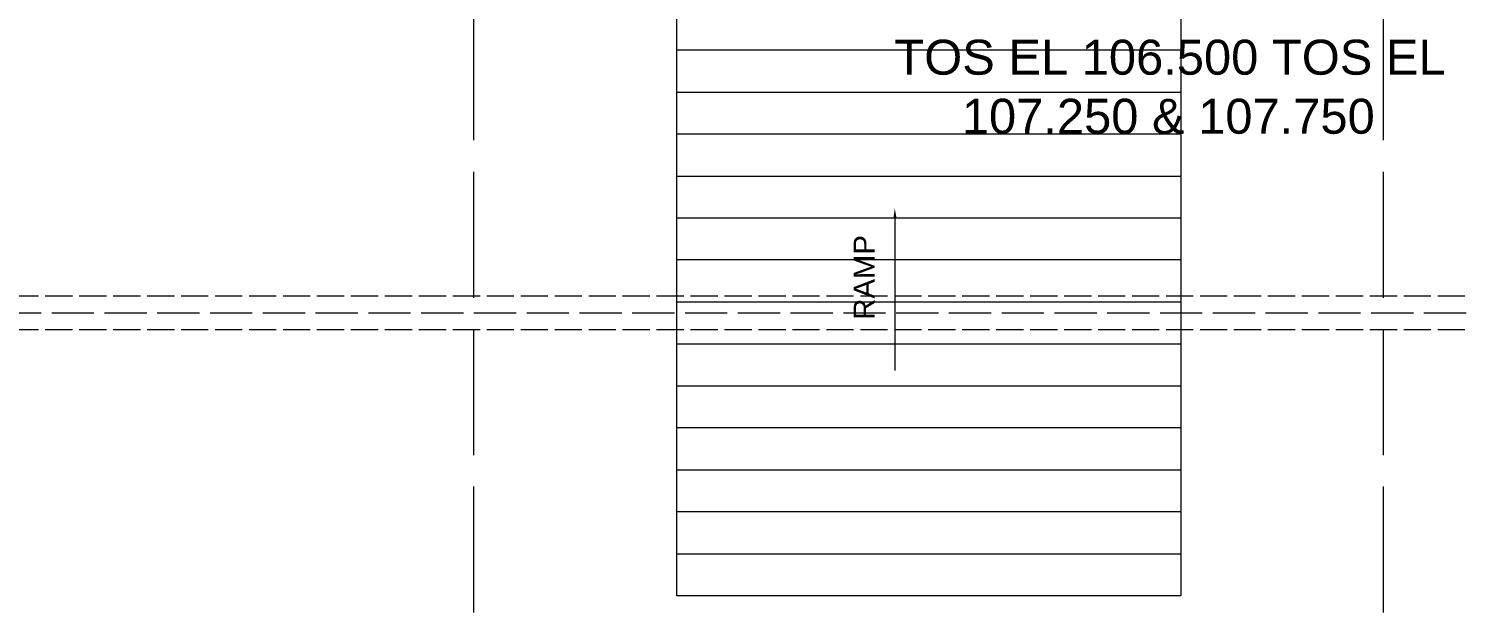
# Model space of a CAD drawing. Header units: inches. Extents: x 2602 to 127694, y 109 to 91908.
# Drawn here: x 14124 to 24343, y 19607 to 23780 of the extents above; entities that cross this region are included whole.
import ezdxf

# ---------------------------------------------------------------- set-up
doc = ezdxf.new("R2010")
doc.units = ezdxf.units.IN
doc.header["$MEASUREMENT"] = 0
doc.linetypes.add('PDF_IMPORT', pattern=[1, 0.8, -0.2])
doc.layers.add('PDF_Geometry', color=7, linetype='Continuous')
doc.layers.add('PDF_Solid Fills', color=7, linetype='Continuous', true_color=0x724639)
doc.layers.add('PDF_Text', color=230, linetype='Continuous', true_color=0xff007f)
doc.styles.add('PDF Arial', font='arial.ttf')

msp = doc.modelspace()

# ---------------------------------------------------------------- linework, layer by layer
at = {"layer": 'PDF_Geometry', "color": 30, "linetype": 'PDF_IMPORT', "lineweight": 0, "ltscale": 1125.093782, "true_color": 0xff7f00}
for points in [[(17307, 17356), (17307, 83868), (17307, 77377)], [(23808, 17356), (23808, 83868), (17307, 83868), (23808, 77216)]]:
    msp.add_lwpolyline(points, dxfattribs=at)
at = {"layer": 'PDF_Geometry', "color": 15, "lineweight": 0, "true_color": 0x944a4a}
for points in [[(22359, 24225), (22359, 19725), (18757, 19725), (18757, 24225)], [(22359, 23625), (18757, 23625)], [(22359, 23323), (18757, 23323)], [(22359, 23025), (18757, 23025)], [(22359, 22723), (18757, 22723)], [(22359, 22424), (18757, 22424)], [(22359, 22126), (18757, 22126)], [(22359, 21824), (18757, 21824)], [(22359, 21525), (18757, 21525)], [(22359, 21224), (18757, 21224)], [(22359, 20925), (18757, 20925)], [(22359, 20623), (18757, 20623)], [(22359, 20325), (18757, 20325)], [(22359, 20023), (18757, 20023)]]:
    msp.add_lwpolyline(points, dxfattribs=at)
at = {"layer": 'PDF_Geometry', "color": 230, "lineweight": 0, "true_color": 0xff007f}
for points in [[(20315, 22421), (20315, 21335)], [(20558, 20925), (20558, 20925)]]:
    msp.add_lwpolyline(points, dxfattribs=at)
at = {"layer": 'PDF_Geometry', "color": 1, "linetype": 'PDF_IMPORT', "lineweight": 0, "ltscale": 242.731603}
for points in [[(9389, 21870), (38359, 21870)], [(9389, 21630), (38359, 21630)]]:
    msp.add_lwpolyline(points, dxfattribs=at)
at = {"layer": 'PDF_Geometry', "linetype": 'PDF_IMPORT', "lineweight": 0, "ltscale": 377.218032}
msp.add_lwpolyline([(8254, 21749), (38359, 21749)], dxfattribs=at)
at = {"layer": 'PDF_Solid Fills', "color": 230, "true_color": 0xff007f, "transparency": 33554559}
msp.add_solid([(20305, 22421), (20315, 22496), (20328, 22421)], dxfattribs=at)

# ---------------------------------------------------------------- texts
at = {"layer": 'PDF_Text', "color": 132, "true_color": 0x00b8b8, "char_height": 249.99, "attachment_point": 7, "style": 'PDF Arial'}
for s, insert in [('TOS EL 106.500 TOS EL', (20312, 23447)), ('107.250 & 107.750', (20794, 23025))]:
    msp.add_mtext(s, dxfattribs=dict(at, insert=insert))
at = {"layer": 'PDF_Text', "insert": (20171, 21699), "char_height": 150, "attachment_point": 7, "rotation": 90, "style": 'PDF Arial'}
msp.add_mtext('RAMP', dxfattribs=at)

doc.saveas('drawing.dxf')
